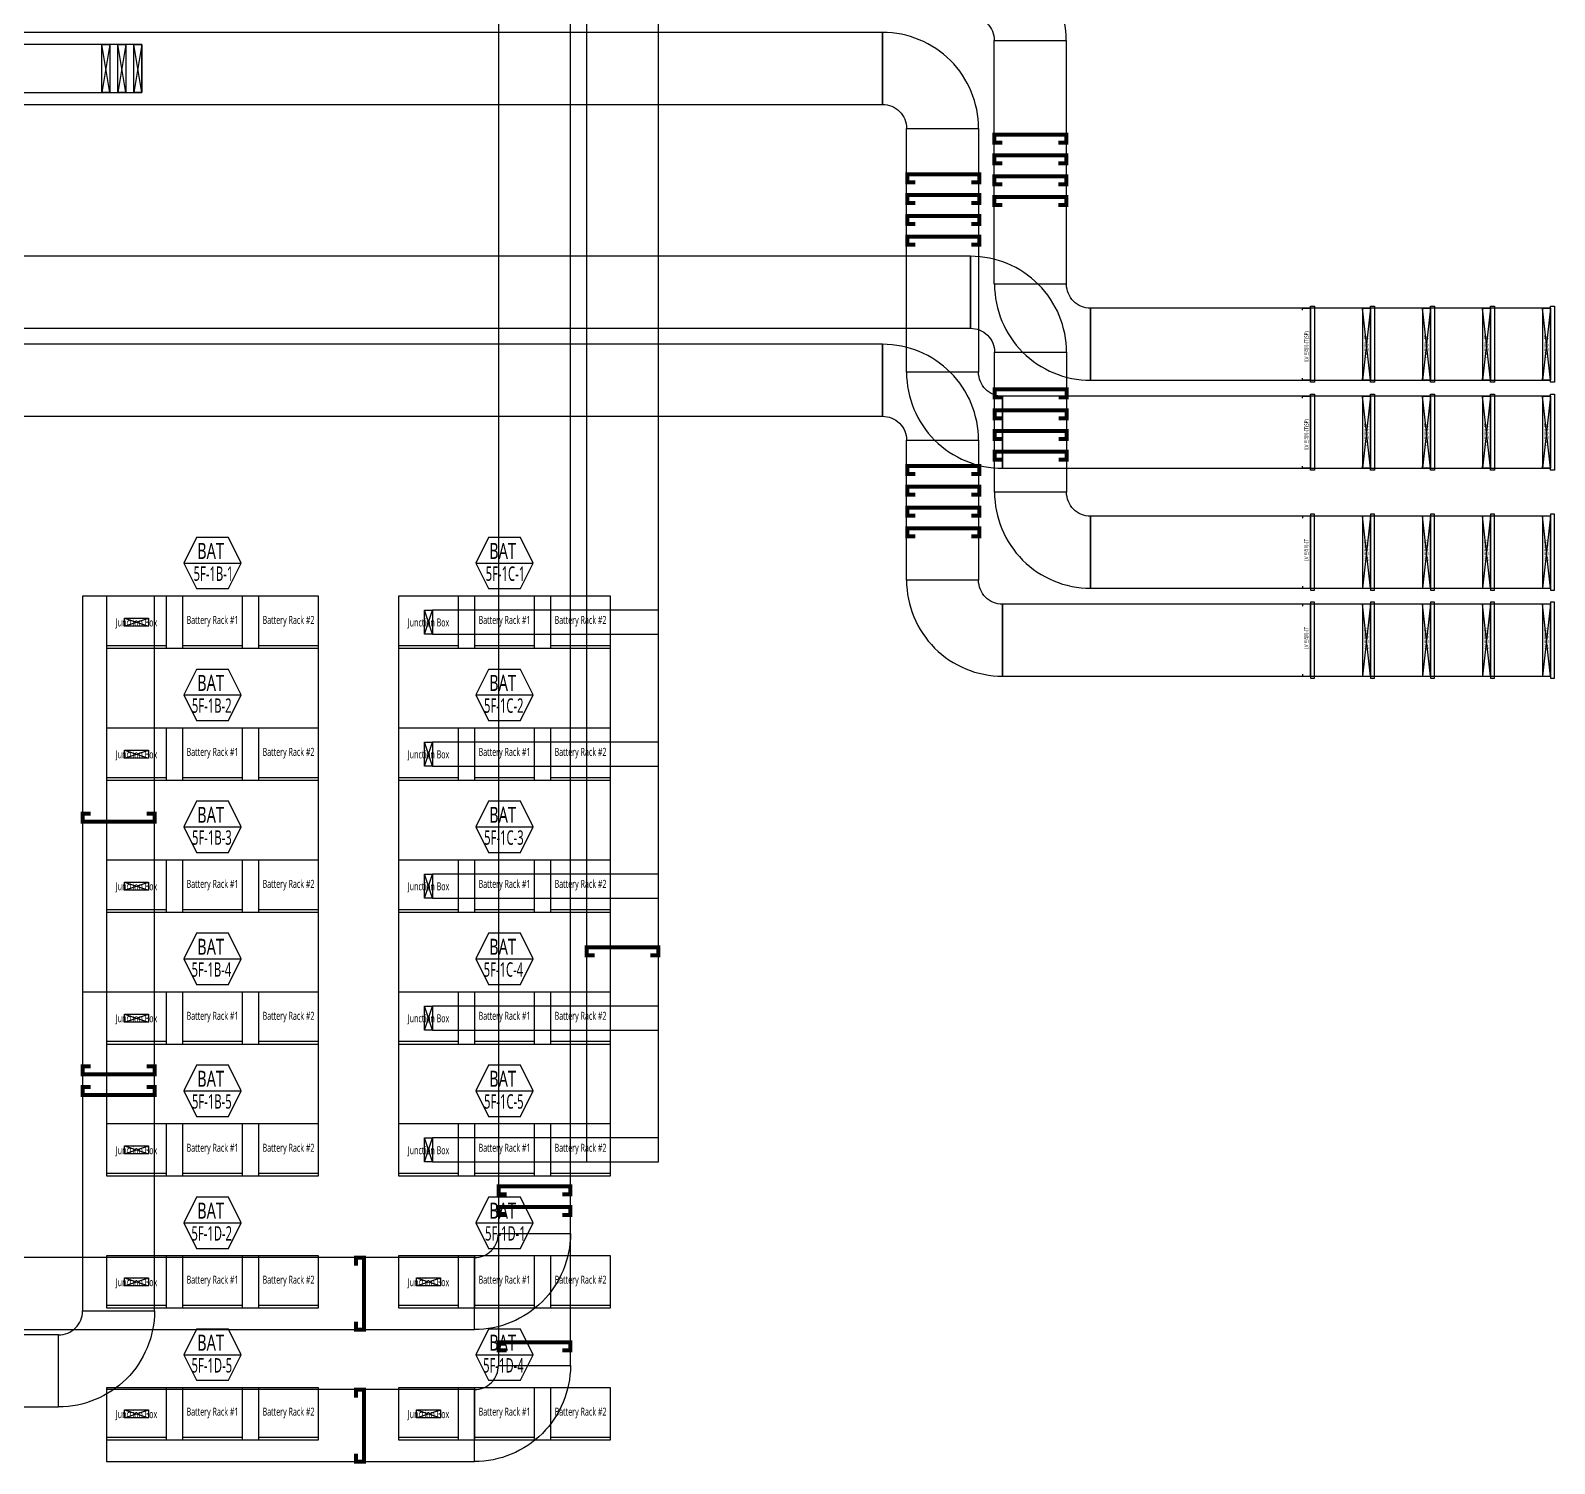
# Model space of a CAD drawing. Header units: millimetres. Extents: x -138191 to 245733, y -341087 to 835263.
# Drawn here: x 157304 to 176354, y 468559 to 486479 of the extents above; entities that cross this region are included whole.
import ezdxf
from ezdxf.enums import TextEntityAlignment as Align

# ---------------------------------------------------------------- set-up
doc = ezdxf.new("R2010")
doc.units = ezdxf.units.MM
doc.header["$LTSCALE"] = 300
for name, color, linetype in [('------00 Switch Gear', 3, 'Continuous'), ('------00 Switch Gear_Number', 1, 'Continuous'), ('-----26 Electrical Cable Tray_LV_STS2', 2, 'Continuous'), ('-----26 Electrical Cable Tray_LV_STSPDU_A', 181, 'Continuous'), ('-----26 Electrical Cable Tray_LV_STSPDU_B', 41, 'Continuous'), ('-----26 Electrical Cable Tray_LV_UPSBAT', 11, 'Continuous')]:
    doc.layers.add(name, color=color, linetype=linetype)
doc.styles.add('ELEC', font='malgun.ttf')
doc.styles.add('X-PLAN$0$ELEC', font='malgun.ttf')

# ---------------------------------------------------------------- blocks, each defined once
blk = doc.blocks.new('A$C2e8f9a8b')
at = {"color": 0}
blk.add_line((30, 750), (30, 0), dxfattribs=at)
blk.add_lwpolyline([(650, 0), (0, 0), (0, 750), (650, 750)], close=True, dxfattribs=at)

msp = doc.modelspace()

# ---------------------------------------------------------------- linework, layer by layer
at = {"layer": '------00 Switch Gear', "elevation": 0}
for points in [[(160904, 472155), (160904, 479405), (158254, 479405), (158254, 472155), (160904, 472155)], [(164554, 472155), (164554, 479405), (161904, 479405), (161904, 472155), (164554, 472155)]]:
    msp.add_lwpolyline(points, dxfattribs=at)
for points in [[(158254, 479405), (158254, 478755), (160904, 478755), (160904, 479405)], [(161904, 479405), (161904, 478755), (164554, 478755), (164554, 479405)], [(158254, 477755), (158254, 477105), (160904, 477105), (160904, 477755)], [(161904, 477755), (161904, 477105), (164554, 477105), (164554, 477755)], [(158254, 476105), (158254, 475455), (160904, 475455), (160904, 476105)], [(161904, 476105), (161904, 475455), (164554, 475455), (164554, 476105)], [(158254, 474455), (158254, 473805), (160904, 473805), (160904, 474455)], [(161904, 474455), (161904, 473805), (164554, 473805), (164554, 474455)], [(158254, 472805), (158254, 472155), (160904, 472155), (160904, 472805)], [(161904, 472805), (161904, 472155), (164554, 472155), (164554, 472805)], [(158254, 471155), (158254, 470505), (160904, 470505), (160904, 471155)], [(161904, 471155), (161904, 470505), (164554, 470505), (164554, 471155)], [(158254, 469505), (158254, 468855), (160904, 468855), (160904, 469505)], [(161904, 469505), (161904, 468855), (164554, 468855), (164554, 469505)]]:
    msp.add_lwpolyline(points, close=True, dxfattribs=at)
at = {"layer": '------00 Switch Gear_Number', "elevation": 0}
for points in [[(159219, 479820), (159939, 479820), (159779, 480140), (159378, 480140), (159219, 479820), (159378, 479500), (159779, 479500), (159939, 479820)], [(162869, 479820), (163589, 479820), (163429, 480140), (163028, 480140), (162869, 479820), (163028, 479500), (163429, 479500), (163589, 479820)], [(159219, 478170), (159939, 478170), (159779, 478490), (159378, 478490), (159219, 478170), (159378, 477850), (159779, 477850), (159939, 478170)], [(162869, 478170), (163589, 478170), (163429, 478490), (163028, 478490), (162869, 478170), (163028, 477850), (163429, 477850), (163589, 478170)], [(159219, 476520), (159939, 476520), (159779, 476840), (159378, 476840), (159219, 476520), (159378, 476200), (159779, 476200), (159939, 476520)], [(162869, 476520), (163589, 476520), (163429, 476840), (163028, 476840), (162869, 476520), (163028, 476200), (163429, 476200), (163589, 476520)], [(159219, 474870), (159939, 474870), (159779, 475190), (159378, 475190), (159219, 474870), (159378, 474550), (159779, 474550), (159939, 474870)], [(162869, 474870), (163589, 474870), (163429, 475190), (163028, 475190), (162869, 474870), (163028, 474550), (163429, 474550), (163589, 474870)], [(159219, 473220), (159939, 473220), (159779, 473540), (159378, 473540), (159219, 473220), (159378, 472900), (159779, 472900), (159939, 473220)], [(162869, 473220), (163589, 473220), (163429, 473540), (163028, 473540), (162869, 473220), (163028, 472900), (163429, 472900), (163589, 473220)], [(159219, 471570), (159939, 471570), (159779, 471890), (159378, 471890), (159219, 471570), (159378, 471250), (159779, 471250), (159939, 471570)], [(162869, 471570), (163589, 471570), (163429, 471890), (163028, 471890), (162869, 471570), (163028, 471250), (163429, 471250), (163589, 471570)], [(159219, 469920), (159939, 469920), (159779, 470240), (159378, 470240), (159219, 469920), (159378, 469600), (159779, 469600), (159939, 469920)], [(162869, 469920), (163589, 469920), (163429, 470240), (163028, 470240), (162869, 469920), (163028, 469600), (163429, 469600), (163589, 469920)]]:
    msp.add_lwpolyline(points, dxfattribs=at)
at = {"layer": '-----26 Electrical Cable Tray_LV_STS2', "elevation": 0}
for points in [[(158694, 486303), (156205, 486303), (156205, 485703), (158694, 485703)], [(158194, 485703), (158194, 486303), (158294, 486303), (158294, 485703)], [(158394, 485703), (158394, 486303), (158494, 486303), (158494, 485703)], [(158594, 485703), (158594, 486303), (158694, 486303), (158694, 485703)]]:
    msp.add_lwpolyline(points, close=True, dxfattribs=at)
for points in [[(158294, 485703), (158194, 486303)], [(158294, 486303), (158194, 485703)], [(158494, 485703), (158394, 486303)], [(158494, 486303), (158394, 485703)], [(158694, 485703), (158594, 486303)], [(158694, 486303), (158594, 485703)]]:
    msp.add_lwpolyline(points, dxfattribs=at)
at = {"layer": '-----26 Electrical Cable Tray_LV_STSPDU_A', "elevation": 0}
for points in [[(169050, 486655), (169050, 486655, -0.414214), (169350, 486355), (169350, 486355), (170250, 486355, 0.414214), (169050, 487555)], [(169050, 486655), (169050, 486655, -0.414214), (169350, 486355), (169350, 486355), (170250, 486355, 0.414214), (169050, 487555)], [(169050, 486655), (169050, 486655, -0.414214), (169350, 486355), (169350, 486355), (170250, 486355, 0.414214), (169050, 487555)], [(169050, 486655), (169050, 486655, -0.414214), (169350, 486355), (169350, 486355), (170250, 486355, 0.414214), (169050, 487555)], [(170554, 483005), (170554, 483005, -0.414214), (170254, 483305), (170254, 483305), (169354, 483305, 0.414214), (170554, 482105)], [(170554, 483005), (170554, 483005, -0.414214), (170254, 483305), (170254, 483305), (169354, 483305, 0.414214), (170554, 482105)], [(170554, 483005), (170554, 483005, -0.414214), (170254, 483305), (170254, 483305), (169354, 483305, 0.414214), (170554, 482105)], [(170554, 483005), (170554, 483005, -0.414214), (170254, 483305), (170254, 483305), (169354, 483305, 0.414214), (170554, 482105)], [(170554, 480405), (170554, 480405, -0.414214), (170254, 480705), (170254, 480705), (169354, 480705, 0.414214), (170554, 479505)], [(170554, 480405), (170554, 480405, -0.414214), (170254, 480705), (170254, 480705), (169354, 480705, 0.414214), (170554, 479505)]]:
    msp.add_lwpolyline(points, format="xyb", close=True, dxfattribs=at)
for points in [[(170250, 483305), (169350, 483305), (169350, 486355), (170250, 486355)], [(170250, 483305), (169350, 483305), (169350, 486355), (170250, 486355)], [(170250, 483305), (169350, 483305), (169350, 486355), (170250, 486355)], [(170250, 483305), (169350, 483305), (169350, 486355), (170250, 486355)], [(152094, 483655), (152094, 482755), (169054, 482755), (169054, 483655)], [(152094, 483655), (152094, 482755), (169054, 482755), (169054, 483655)], [(170554, 483005), (170554, 482105), (174804, 482105), (174804, 483005)], [(170554, 483005), (170554, 482105), (174054, 482105), (174054, 483005)], [(170554, 483005), (170554, 482105), (176304, 482105), (176304, 483005)], [(170554, 483005), (170554, 482105), (174054, 482105), (174054, 483005)], [(170554, 483005), (170554, 482105), (175554, 482105), (175554, 483005)], [(174054, 482105), (174054, 483005), (173954, 483005), (173954, 482105)], [(174804, 482105), (174804, 483005), (174704, 483005), (174704, 482105)], [(175554, 482105), (175554, 483005), (175454, 483005), (175454, 482105)], [(176304, 482105), (176304, 483005), (176204, 483005), (176204, 482105)], [(170554, 480405), (170554, 479505), (174804, 479505), (174804, 480405)], [(170554, 480405), (170554, 479505), (174054, 479505), (174054, 480405)], [(170554, 480405), (170554, 479505), (176304, 479505), (176304, 480405)], [(170554, 480405), (170554, 479505), (174054, 479505), (174054, 480405)], [(170554, 480405), (170554, 479505), (175554, 479505), (175554, 480405)], [(174054, 479505), (174054, 480405), (173954, 480405), (173954, 479505)], [(174804, 479505), (174804, 480405), (174704, 480405), (174704, 479505)], [(175554, 479505), (175554, 480405), (175454, 480405), (175454, 479505)], [(176304, 479505), (176304, 480405), (176204, 480405), (176204, 479505)]]:
    msp.add_lwpolyline(points, close=True, dxfattribs=at)
at = {"layer": '-----26 Electrical Cable Tray_LV_STSPDU_A', "ltscale": 7.5, "const_width": 50, "elevation": 0}
for points in [[(170150, 485076), (170250, 485076), (170250, 485176), (169350, 485176), (169350, 485076), (169450, 485076)], [(170150, 484816), (170250, 484816), (170250, 484916), (169350, 484916), (169350, 484816), (169450, 484816)], [(170150, 484556), (170250, 484556), (170250, 484656), (169350, 484656), (169350, 484556), (169450, 484556)], [(170150, 484297), (170250, 484297), (170250, 484397), (169350, 484397), (169350, 484297), (169450, 484297)], [(170154, 481890), (170254, 481890), (170254, 481990), (169354, 481990), (169354, 481890), (169454, 481890)], [(170154, 481630), (170254, 481630), (170254, 481730), (169354, 481730), (169354, 481630), (169454, 481630)], [(170154, 481371), (170254, 481371), (170254, 481471), (169354, 481471), (169354, 481371), (169454, 481371)]]:
    msp.add_lwpolyline(points, dxfattribs=at)
at = {"layer": '-----26 Electrical Cable Tray_LV_STSPDU_A'}
for points in [[(145094, 483655), (145094, 482755), (169054, 482755), (169054, 483655)], [(145094, 483655), (145094, 482755), (169054, 482755), (169054, 483655)], [(170254, 480705), (169354, 480705), (169354, 482455), (170254, 482455)], [(170254, 480705), (169354, 480705), (169354, 482455), (170254, 482455)], [(170254, 480705), (169354, 480705), (169354, 482455), (170254, 482455)], [(170254, 480705), (169354, 480705), (169354, 482455), (170254, 482455)]]:
    msp.add_lwpolyline(points, close=True, dxfattribs=at)
for points in [[(169054, 482755), (169054, 482755, -0.414214), (169354, 482455), (169354, 482455), (170254, 482455, 0.414214), (169054, 483655)], [(169054, 482755), (169054, 482755, -0.414214), (169354, 482455), (169354, 482455), (170254, 482455, 0.414214), (169054, 483655)], [(169054, 482755), (169054, 482755, -0.414214), (169354, 482455), (169354, 482455), (170254, 482455, 0.414214), (169054, 483655)], [(169054, 482755), (169054, 482755, -0.414214), (169354, 482455), (169354, 482455), (170254, 482455, 0.414214), (169054, 483655)], [(170554, 480405), (170554, 480405, -0.414214), (170254, 480705), (170254, 480705), (169354, 480705, 0.414214), (170554, 479505)], [(170554, 480405), (170554, 480405, -0.414214), (170254, 480705), (170254, 480705), (169354, 480705, 0.414214), (170554, 479505)]]:
    msp.add_lwpolyline(points, format="xyb", close=True, dxfattribs=at)
at = {"layer": '-----26 Electrical Cable Tray_LV_STSPDU_A', "elevation": 0}
for points in [[(174054, 482105), (173954, 483005)], [(174054, 483005), (173954, 482105)], [(174804, 482105), (174704, 483005)], [(174804, 483005), (174704, 482105)], [(175554, 482105), (175454, 483005)], [(175554, 483005), (175454, 482105)], [(176304, 482105), (176204, 483005)], [(176304, 483005), (176204, 482105)], [(174054, 479505), (173954, 480405)], [(174054, 480405), (173954, 479505)], [(174804, 479505), (174704, 480405)], [(174804, 480405), (174704, 479505)], [(175554, 479505), (175454, 480405)], [(175554, 480405), (175454, 479505)], [(176304, 479505), (176204, 480405)], [(176304, 480405), (176204, 479505)]]:
    msp.add_lwpolyline(points, dxfattribs=at)
at = {"layer": '-----26 Electrical Cable Tray_LV_STSPDU_A', "ltscale": 7.5, "const_width": 50}
msp.add_lwpolyline([(170154, 481111), (170254, 481111), (170254, 481211), (169354, 481211), (169354, 481111), (169454, 481111)], dxfattribs=at)
at = {"layer": '-----26 Electrical Cable Tray_LV_STSPDU_B'}
for points in [[(144294, 486455), (144294, 485555), (167954, 485555), (167954, 486455)], [(144294, 486455), (144294, 485555), (167954, 485555), (167954, 486455)], [(146196, 482555), (146196, 481655), (167954, 481655), (167954, 482555)], [(146196, 482555), (146196, 481655), (167954, 481655), (167954, 482555)], [(169154, 479605), (168254, 479605), (168254, 481355), (169154, 481355)], [(169154, 479605), (168254, 479605), (168254, 481355), (169154, 481355)], [(169154, 479605), (168254, 479605), (168254, 481355), (169154, 481355)], [(169154, 479605), (168254, 479605), (168254, 481355), (169154, 481355)]]:
    msp.add_lwpolyline(points, close=True, dxfattribs=at)
at = {"layer": '-----26 Electrical Cable Tray_LV_STSPDU_B', "elevation": 0}
for points in [[(147794, 486455), (147794, 485555), (167954, 485555), (167954, 486455)], [(147794, 486455), (147794, 485555), (167954, 485555), (167954, 486455)], [(169154, 482205), (168254, 482205), (168254, 485255), (169154, 485255)], [(169154, 482205), (168254, 482205), (168254, 485255), (169154, 485255)], [(169154, 482205), (168254, 482205), (168254, 485255), (169154, 485255)], [(169154, 482205), (168254, 482205), (168254, 485255), (169154, 485255)], [(153196, 482555), (153196, 481655), (167954, 481655), (167954, 482555)], [(153196, 482555), (153196, 481655), (167954, 481655), (167954, 482555)], [(169454, 481905), (169454, 481005), (174804, 481005), (174804, 481905)], [(169454, 481905), (169454, 481005), (174054, 481005), (174054, 481905)], [(169454, 481905), (169454, 481005), (176304, 481005), (176304, 481905)], [(169454, 481905), (169454, 481005), (175554, 481005), (175554, 481905)], [(174054, 481005), (174054, 481905), (173954, 481905), (173954, 481005)], [(174804, 481005), (174804, 481905), (174704, 481905), (174704, 481005)], [(175554, 481005), (175554, 481905), (175454, 481905), (175454, 481005)], [(176304, 481005), (176304, 481905), (176204, 481905), (176204, 481005)], [(169454, 479305), (169454, 478405), (174804, 478405), (174804, 479305)], [(169454, 479305), (169454, 478405), (174054, 478405), (174054, 479305)], [(169454, 479305), (169454, 478405), (176304, 478405), (176304, 479305)], [(169454, 479305), (169454, 478405), (175554, 478405), (175554, 479305)], [(174054, 478405), (174054, 479305), (173954, 479305), (173954, 478405)], [(174804, 478405), (174804, 479305), (174704, 479305), (174704, 478405)], [(175554, 478405), (175554, 479305), (175454, 479305), (175454, 478405)], [(176304, 478405), (176304, 479305), (176204, 479305), (176204, 478405)]]:
    msp.add_lwpolyline(points, close=True, dxfattribs=at)
for points in [[(167954, 485555), (167954, 485555, -0.414214), (168254, 485255), (168254, 485255), (169154, 485255, 0.414214), (167954, 486455)], [(167954, 485555), (167954, 485555, -0.414214), (168254, 485255), (168254, 485255), (169154, 485255, 0.414214), (167954, 486455)], [(167954, 485555), (167954, 485555, -0.414214), (168254, 485255), (168254, 485255), (169154, 485255, 0.414214), (167954, 486455)], [(167954, 485555), (167954, 485555, -0.414214), (168254, 485255), (168254, 485255), (169154, 485255, 0.414214), (167954, 486455)], [(169454, 481905), (169454, 481905, -0.414214), (169154, 482205), (169154, 482205), (168254, 482205, 0.414214), (169454, 481005)], [(169454, 481905), (169454, 481905, -0.414214), (169154, 482205), (169154, 482205), (168254, 482205, 0.414214), (169454, 481005)], [(169454, 481905), (169454, 481905, -0.414214), (169154, 482205), (169154, 482205), (168254, 482205, 0.414214), (169454, 481005)], [(169454, 481905), (169454, 481905, -0.414214), (169154, 482205), (169154, 482205), (168254, 482205, 0.414214), (169454, 481005)], [(169454, 479305), (169454, 479305, -0.414214), (169154, 479605), (169154, 479605), (168254, 479605, 0.414214), (169454, 478405)], [(169454, 479305), (169454, 479305, -0.414214), (169154, 479605), (169154, 479605), (168254, 479605, 0.414214), (169454, 478405)], [(169454, 479305), (169454, 479305, -0.414214), (169154, 479605), (169154, 479605), (168254, 479605, 0.414214), (169454, 478405)], [(169454, 479305), (169454, 479305, -0.414214), (169154, 479605), (169154, 479605), (168254, 479605, 0.414214), (169454, 478405)]]:
    msp.add_lwpolyline(points, format="xyb", close=True, dxfattribs=at)
at = {"layer": '-----26 Electrical Cable Tray_LV_STSPDU_B', "ltscale": 7.5, "const_width": 50, "elevation": 0}
for points in [[(169064, 484580), (169164, 484580), (169164, 484680), (168264, 484680), (168264, 484580), (168364, 484580)], [(169064, 484321), (169164, 484321), (169164, 484421), (168264, 484421), (168264, 484321), (168364, 484321)], [(169064, 484061), (169164, 484061), (169164, 484161), (168264, 484161), (168264, 484061), (168364, 484061)], [(169064, 483801), (169164, 483801), (169164, 483901), (168264, 483901), (168264, 483801), (168364, 483801)], [(169064, 480933), (169164, 480933), (169164, 481033), (168264, 481033), (168264, 480933), (168364, 480933)], [(169064, 480673), (169164, 480673), (169164, 480773), (168264, 480773), (168264, 480673), (168364, 480673)], [(169064, 480413), (169164, 480413), (169164, 480513), (168264, 480513), (168264, 480413), (168364, 480413)]]:
    msp.add_lwpolyline(points, dxfattribs=at)
at = {"layer": '-----26 Electrical Cable Tray_LV_STSPDU_B'}
msp.add_lwpolyline([(167954, 481655), (167954, 481655, -0.414214), (168254, 481355), (168254, 481355), (169154, 481355, 0.414214), (167954, 482555)], format="xyb", close=True, dxfattribs=at)
msp.add_lwpolyline([(167954, 481655), (167954, 481655, -0.414214), (168254, 481355), (168254, 481355), (169154, 481355, 0.414214), (167954, 482555)], format="xyb", close=True, dxfattribs=at)
msp.add_lwpolyline([(167954, 481655), (167954, 481655, -0.414214), (168254, 481355), (168254, 481355), (169154, 481355, 0.414214), (167954, 482555)], format="xyb", close=True, dxfattribs=at)
msp.add_lwpolyline([(167954, 481655), (167954, 481655, -0.414214), (168254, 481355), (168254, 481355), (169154, 481355, 0.414214), (167954, 482555)], format="xyb", close=True, dxfattribs=at)
at = {"layer": '-----26 Electrical Cable Tray_LV_STSPDU_B', "elevation": 0}
for points in [[(174054, 481005), (173954, 481905)], [(174054, 481905), (173954, 481005)], [(174804, 481005), (174704, 481905)], [(174804, 481905), (174704, 481005)], [(175554, 481005), (175454, 481905)], [(175554, 481905), (175454, 481005)], [(176304, 481005), (176204, 481905)], [(176304, 481905), (176204, 481005)], [(174054, 478405), (173954, 479305)], [(174054, 479305), (173954, 478405)], [(174804, 478405), (174704, 479305)], [(174804, 479305), (174704, 478405)], [(175554, 478405), (175454, 479305)], [(175554, 479305), (175454, 478405)], [(176304, 478405), (176204, 479305)], [(176304, 479305), (176204, 478405)]]:
    msp.add_lwpolyline(points, dxfattribs=at)
at = {"layer": '-----26 Electrical Cable Tray_LV_STSPDU_B', "ltscale": 7.5, "const_width": 50}
msp.add_lwpolyline([(169064, 480153), (169164, 480153), (169164, 480253), (168264, 480253), (168264, 480153), (168364, 480153)], dxfattribs=at)
at = {"layer": '-----26 Electrical Cable Tray_LV_UPSBAT'}
for p, q in [((158479, 479130), (158779, 479030)), ((158479, 479030), (158779, 479130)), ((162229, 478930), (162329, 479230)), ((162329, 478930), (162229, 479230)), ((158479, 477480), (158779, 477380)), ((158479, 477380), (158779, 477480)), ((162229, 477280), (162329, 477580)), ((162329, 477280), (162229, 477580)), ((162229, 475630), (162329, 475930)), ((162329, 475630), (162229, 475930)), ((158479, 475830), (158779, 475730)), ((158479, 475730), (158779, 475830)), ((158479, 474180), (158779, 474080)), ((158479, 474080), (158779, 474180)), ((162229, 473980), (162329, 474280)), ((162329, 473980), (162229, 474280)), ((158479, 472530), (158779, 472430)), ((158479, 472430), (158779, 472530)), ((162229, 472330), (162329, 472630)), ((162329, 472330), (162229, 472630)), ((158479, 470880), (158779, 470780)), ((158479, 470780), (158779, 470880)), ((162129, 470880), (162429, 470780)), ((162129, 470780), (162429, 470880)), ((158479, 469230), (158779, 469130)), ((158479, 469130), (158779, 469230)), ((162129, 469230), (162429, 469130)), ((162129, 469130), (162429, 469230))]:
    msp.add_line(p, q, dxfattribs=at)
at = {"layer": '-----26 Electrical Cable Tray_LV_UPSBAT', "elevation": 0}
for points in [[(165153, 499202), (164253, 499202), (164253, 472330), (165153, 472330)], [(165153, 499202), (164253, 499202), (164253, 475630), (165153, 475630)], [(164053, 493202), (163153, 493202), (163153, 471434), (164053, 471434)], [(164053, 493202), (163153, 493202), (163153, 469784), (164053, 469784)], [(158854, 479405), (157954, 479405), (157954, 470467), (158854, 470467)], [(158479, 479030), (158479, 479130), (158779, 479130), (158779, 479030)], [(162329, 478930), (162229, 478930), (162229, 479230), (162329, 479230)], [(162329, 478930), (165153, 478930), (165153, 479230), (162329, 479230)], [(158479, 477380), (158479, 477480), (158779, 477480), (158779, 477380)], [(162329, 477280), (162229, 477280), (162229, 477580), (162329, 477580)], [(162329, 477280), (165153, 477280), (165153, 477580), (162329, 477580)], [(162329, 475630), (162229, 475630), (162229, 475930), (162329, 475930)], [(162329, 475630), (165153, 475630), (165153, 475930), (162329, 475930)], [(158479, 475730), (158479, 475830), (158779, 475830), (158779, 475730)], [(158854, 474455), (157954, 474455), (157954, 470467), (158854, 470467)], [(158479, 474080), (158479, 474180), (158779, 474180), (158779, 474080)], [(162329, 473980), (162229, 473980), (162229, 474280), (162329, 474280)], [(162329, 473980), (165153, 473980), (165153, 474280), (162329, 474280)], [(158479, 470780), (158479, 470880), (158779, 470880), (158779, 470780)], [(162129, 470780), (162129, 470880), (162429, 470880), (162429, 470780)], [(138005, 470167), (138005, 469267), (157654, 469267), (157654, 470167)], [(138005, 470167), (138005, 469267), (157654, 469267), (157654, 470167)], [(158479, 469130), (158479, 469230), (158779, 469230), (158779, 469130)], [(162129, 469130), (162129, 469230), (162429, 469230), (162429, 469130)]]:
    msp.add_lwpolyline(points, close=True, dxfattribs=at)
at = {"layer": '-----26 Electrical Cable Tray_LV_UPSBAT', "ltscale": 7.5, "const_width": 50, "elevation": 0}
for points in [[(158054, 476684), (157954, 476684), (157954, 476584), (158854, 476584), (158854, 476684), (158754, 476684)], [(164354, 474915), (164254, 474915), (164254, 475015), (165153, 475015), (165153, 474915), (165053, 474915)], [(158054, 473527), (157954, 473527), (157954, 473427), (158854, 473427), (158854, 473527), (158754, 473527)], [(158054, 473267), (157954, 473267), (157954, 473167), (158854, 473167), (158854, 473267), (158754, 473267)], [(163254, 471927), (163154, 471927), (163154, 472027), (164053, 472027), (164053, 471927), (163953, 471927)], [(163254, 471667), (163154, 471667), (163154, 471767), (164053, 471767), (164053, 471667), (163953, 471667)], [(161374, 471034), (161374, 471134), (161474, 471134), (161474, 470234), (161374, 470234), (161374, 470334)], [(163254, 469974), (163154, 469974), (163154, 470074), (164053, 470074), (164053, 469974), (163953, 469974)], [(161374, 469384), (161374, 469484), (161474, 469484), (161474, 468584), (161374, 468584), (161374, 468684)]]:
    msp.add_lwpolyline(points, dxfattribs=at)
at = {"layer": '-----26 Electrical Cable Tray_LV_UPSBAT'}
for points in [[(158479, 472430), (158479, 472530), (158779, 472530), (158779, 472430)], [(162329, 472330), (162229, 472330), (162229, 472630), (162329, 472630)], [(162329, 472330), (165153, 472330), (165153, 472630), (162329, 472630)], [(154604, 471134), (154604, 470234), (162853, 470234), (162853, 471134)], [(158254, 469484), (158254, 468584), (162853, 468584), (162853, 469484)]]:
    msp.add_lwpolyline(points, close=True, dxfattribs=at)
at = {"layer": '-----26 Electrical Cable Tray_LV_UPSBAT', "elevation": 0}
for points in [[(162853, 471134), (162853, 471134, 0.414214), (163153, 471434), (163153, 471434), (164053, 471434, -0.414214), (162853, 470234)], [(157654, 470167), (157654, 470167, 0.414214), (157954, 470467), (157954, 470467), (158854, 470467, -0.414214), (157654, 469267)], [(157654, 470167), (157654, 470167, 0.414214), (157954, 470467), (157954, 470467), (158854, 470467, -0.414214), (157654, 469267)]]:
    msp.add_lwpolyline(points, format="xyb", close=True, dxfattribs=at)
at = {"layer": '-----26 Electrical Cable Tray_LV_UPSBAT'}
msp.add_lwpolyline([(162853, 469484), (162853, 469484, 0.414214), (163153, 469784), (163153, 469784), (164053, 469784, -0.414214), (162853, 468584)], format="xyb", close=True, dxfattribs=at)
at = {"color": 0}
for points in [[(173204, 482980), (173204, 483005), (173304, 483005), (173304, 482105), (173204, 482105), (173204, 482130)], [(173304, 483030), (173354, 483030), (173354, 482080), (173304, 482080), (173304, 483030)], [(173954, 482980), (173954, 483005), (174054, 483005), (174054, 482105), (173954, 482105), (173954, 482130)], [(174054, 483030), (174104, 483030), (174104, 482080), (174054, 482080), (174054, 483030)], [(174704, 482980), (174704, 483005), (174804, 483005), (174804, 482105), (174704, 482105), (174704, 482130)], [(174804, 483030), (174854, 483030), (174854, 482080), (174804, 482080), (174804, 483030)], [(175454, 482980), (175454, 483005), (175554, 483005), (175554, 482105), (175454, 482105), (175454, 482130)], [(175554, 483030), (175604, 483030), (175604, 482080), (175554, 482080), (175554, 483030)], [(176204, 482980), (176204, 483005), (176304, 483005), (176304, 482105), (176204, 482105), (176204, 482130)], [(176304, 483030), (176354, 483030), (176354, 482080), (176304, 482080), (176304, 483030)], [(173204, 481880), (173204, 481905), (173304, 481905), (173304, 481005), (173204, 481005), (173204, 481030)], [(173304, 481930), (173354, 481930), (173354, 480980), (173304, 480980), (173304, 481930)], [(173954, 481880), (173954, 481905), (174054, 481905), (174054, 481005), (173954, 481005), (173954, 481030)], [(174054, 481930), (174104, 481930), (174104, 480980), (174054, 480980), (174054, 481930)], [(174704, 481880), (174704, 481905), (174804, 481905), (174804, 481005), (174704, 481005), (174704, 481030)], [(174804, 481930), (174854, 481930), (174854, 480980), (174804, 480980), (174804, 481930)], [(175454, 481880), (175454, 481905), (175554, 481905), (175554, 481005), (175454, 481005), (175454, 481030)], [(175554, 481930), (175604, 481930), (175604, 480980), (175554, 480980), (175554, 481930)], [(176204, 481880), (176204, 481905), (176304, 481905), (176304, 481005), (176204, 481005), (176204, 481030)], [(176304, 481930), (176354, 481930), (176354, 480980), (176304, 480980), (176304, 481930)], [(173204, 479530), (173204, 479505), (173304, 479505), (173304, 480405), (173204, 480405), (173204, 480380)], [(173304, 479480), (173354, 479480), (173354, 480430), (173304, 480430), (173304, 479480)], [(173954, 479530), (173954, 479505), (174054, 479505), (174054, 480405), (173954, 480405), (173954, 480380)], [(174054, 479480), (174104, 479480), (174104, 480430), (174054, 480430), (174054, 479480)], [(174704, 479530), (174704, 479505), (174804, 479505), (174804, 480405), (174704, 480405), (174704, 480380)], [(174804, 479480), (174854, 479480), (174854, 480430), (174804, 480430), (174804, 479480)], [(175454, 479530), (175454, 479505), (175554, 479505), (175554, 480405), (175454, 480405), (175454, 480380)], [(175554, 479480), (175604, 479480), (175604, 480430), (175554, 480430), (175554, 479480)], [(176204, 479530), (176204, 479505), (176304, 479505), (176304, 480405), (176204, 480405), (176204, 480380)], [(176304, 479480), (176354, 479480), (176354, 480430), (176304, 480430), (176304, 479480)], [(173204, 478430), (173204, 478405), (173304, 478405), (173304, 479305), (173204, 479305), (173204, 479280)], [(173304, 478380), (173354, 478380), (173354, 479330), (173304, 479330), (173304, 478380)], [(173954, 478430), (173954, 478405), (174054, 478405), (174054, 479305), (173954, 479305), (173954, 479280)], [(174054, 478380), (174104, 478380), (174104, 479330), (174054, 479330), (174054, 478380)], [(174704, 478430), (174704, 478405), (174804, 478405), (174804, 479305), (174704, 479305), (174704, 479280)], [(174804, 478380), (174854, 478380), (174854, 479330), (174804, 479330), (174804, 478380)], [(175454, 478430), (175454, 478405), (175554, 478405), (175554, 479305), (175454, 479305), (175454, 479280)], [(175554, 478380), (175604, 478380), (175604, 479330), (175554, 479330), (175554, 478380)], [(176204, 478430), (176204, 478405), (176304, 478405), (176304, 479305), (176204, 479305), (176204, 479280)], [(176304, 478380), (176354, 478380), (176354, 479330), (176304, 479330), (176304, 478380)]]:
    msp.add_lwpolyline(points, dxfattribs=at)

# ---------------------------------------------------------------- block references
at = {"layer": '------00 Switch Gear', "xscale": -1, "rotation": 270}
for p in [(158254, 478755, 0), (159204, 478755, 0), (160154, 478755, 0), (161904, 478755, 0), (162854, 478755, 0), (163804, 478755, 0), (158254, 477105, 0), (159204, 477105, 0), (160154, 477105, 0), (161904, 477105, 0), (162854, 477105, 0), (163804, 477105, 0), (158254, 475455, 0), (159204, 475455, 0), (160154, 475455, 0), (161904, 475455, 0), (162854, 475455, 0), (163804, 475455, 0), (158254, 473805, 0), (159204, 473805, 0), (160154, 473805, 0), (161904, 473805, 0), (162854, 473805, 0), (163804, 473805, 0), (158254, 472155), (159204, 472155), (160154, 472155), (161904, 472155), (162854, 472155), (163804, 472155), (158254, 470505), (159204, 470505), (160154, 470505), (161904, 470505), (162854, 470505), (163804, 470505), (158254, 468855), (159204, 468855), (160154, 468855), (161904, 468855), (162854, 468855), (163804, 468855)]:
    msp.add_blockref('A$C2e8f9a8b', p, dxfattribs=at)

# ---------------------------------------------------------------- texts
at = {"layer": '------00 Switch Gear', "style": 'ELEC', "width": 0.6}
for s, p in [('Junction Box', (158629, 479077, 0)), ('Battery Rack #1', (159579, 479108, 0)), ('Battery Rack #2', (160529, 479108, 0)), ('Junction Box', (162279, 479077, 0)), ('Battery Rack #1', (163229, 479108, 0)), ('Battery Rack #2', (164179, 479108, 0)), ('Junction Box', (158629, 477427, 0)), ('Battery Rack #1', (159579, 477458, 0)), ('Battery Rack #2', (160529, 477458, 0)), ('Junction Box', (162279, 477427, 0)), ('Battery Rack #1', (163229, 477458, 0)), ('Battery Rack #2', (164179, 477458, 0)), ('Junction Box', (158629, 475777, 0)), ('Battery Rack #1', (159579, 475808, 0)), ('Battery Rack #2', (160529, 475808, 0)), ('Junction Box', (162279, 475777, 0)), ('Battery Rack #1', (163229, 475808, 0)), ('Battery Rack #2', (164179, 475808, 0)), ('Junction Box', (158629, 474127, 0)), ('Battery Rack #1', (159579, 474158, 0)), ('Battery Rack #2', (160529, 474158, 0)), ('Junction Box', (162279, 474127, 0)), ('Battery Rack #1', (163229, 474158, 0)), ('Battery Rack #2', (164179, 474158, 0)), ('Junction Box', (158629, 472477)), ('Battery Rack #1', (159579, 472508)), ('Battery Rack #2', (160529, 472508)), ('Junction Box', (162279, 472477)), ('Battery Rack #1', (163229, 472508)), ('Battery Rack #2', (164179, 472508)), ('Junction Box', (158629, 470827)), ('Battery Rack #1', (159579, 470858)), ('Battery Rack #2', (160529, 470858)), ('Junction Box', (162279, 470827)), ('Battery Rack #1', (163229, 470858)), ('Battery Rack #2', (164179, 470858)), ('Junction Box', (158629, 469177)), ('Battery Rack #1', (159579, 469208)), ('Battery Rack #2', (160529, 469208)), ('Junction Box', (162279, 469177)), ('Battery Rack #1', (163229, 469208)), ('Battery Rack #2', (164179, 469208))]:
    msp.add_text(s, height=100, dxfattribs=at).set_placement(p, align=Align.MIDDLE_CENTER)
at = {"layer": '------00 Switch Gear_Number', "color": 0, "style": 'ELEC'}
for s, height, width, p in [('BAT', 200, 0.7, (159555, 479971, 0)), ('BAT', 200, 0.7, (163205, 479971, 0)), ('5F-1B-1', 180, 0.6, (159590, 479687, 0)), ('5F-1C-1', 180, 0.6, (163240, 479687, 0)), ('BAT', 200, 0.7, (159555, 478321, 0)), ('BAT', 200, 0.7, (163205, 478321, 0)), ('5F-1B-2', 180, 0.6, (159569, 478037, 0)), ('5F-1C-2', 180, 0.6, (163219, 478037, 0)), ('BAT', 200, 0.7, (159555, 476671, 0)), ('BAT', 200, 0.7, (163205, 476671, 0)), ('5F-1B-3', 180, 0.6, (159571, 476387, 0)), ('5F-1C-3', 180, 0.6, (163221, 476387, 0)), ('BAT', 200, 0.7, (159555, 475021, 0)), ('BAT', 200, 0.7, (163205, 475021, 0)), ('5F-1B-4', 180, 0.6, (159565, 474737, 0)), ('5F-1C-4', 180, 0.6, (163215, 474737, 0)), ('BAT', 200, 0.7, (159555, 473371)), ('BAT', 200, 0.7, (163205, 473371)), ('5F-1B-5', 180, 0.6, (159570, 473087)), ('5F-1C-5', 180, 0.6, (163220, 473087)), ('BAT', 200, 0.7, (159555, 471721)), ('BAT', 200, 0.7, (163205, 471721)), ('5F-1D-2', 180, 0.6, (159569, 471437)), ('5F-1D-1', 180, 0.6, (163240, 471437)), ('BAT', 200, 0.7, (159555, 470071)), ('BAT', 200, 0.7, (163205, 470071)), ('5F-1D-5', 180, 0.6, (159570, 469787)), ('5F-1D-4', 180, 0.6, (163215, 469787))]:
    msp.add_text(s, height=height, dxfattribs=dict(at, width=width)).set_placement(p, align=Align.MIDDLE_CENTER)
at = {"color": 0, "style": 'X-PLAN$0$ELEC', "width": 0.7}
for s, p in [('LV 트레이-IT(SP)', (173253, 482528)), ('LV 트레이-IT', (174003, 482528)), ('LV 트레이-IT', (174753, 482528)), ('LV 트레이-IT', (175503, 482528)), ('LV 트레이-IT', (176253, 482528)), ('LV 트레이-IT(SP)', (173253, 481428)), ('LV 트레이-IT', (174003, 481428)), ('LV 트레이-IT', (174753, 481428)), ('LV 트레이-IT', (175503, 481428)), ('LV 트레이-IT', (176253, 481428)), ('LV 트레이-IT', (173253, 479979)), ('LV 트레이-IT', (174003, 479979)), ('LV 트레이-IT', (174753, 479979)), ('LV 트레이-IT', (175503, 479979)), ('LV 트레이-IT', (176253, 479979)), ('LV 트레이-IT', (173253, 478879)), ('LV 트레이-IT', (174003, 478879)), ('LV 트레이-IT', (174753, 478879)), ('LV 트레이-IT', (175503, 478879)), ('LV 트레이-IT', (176253, 478879))]:
    msp.add_text(s, height=50, rotation=90, dxfattribs=at).set_placement(p, align=Align.MIDDLE_CENTER)

doc.saveas('drawing.dxf')
